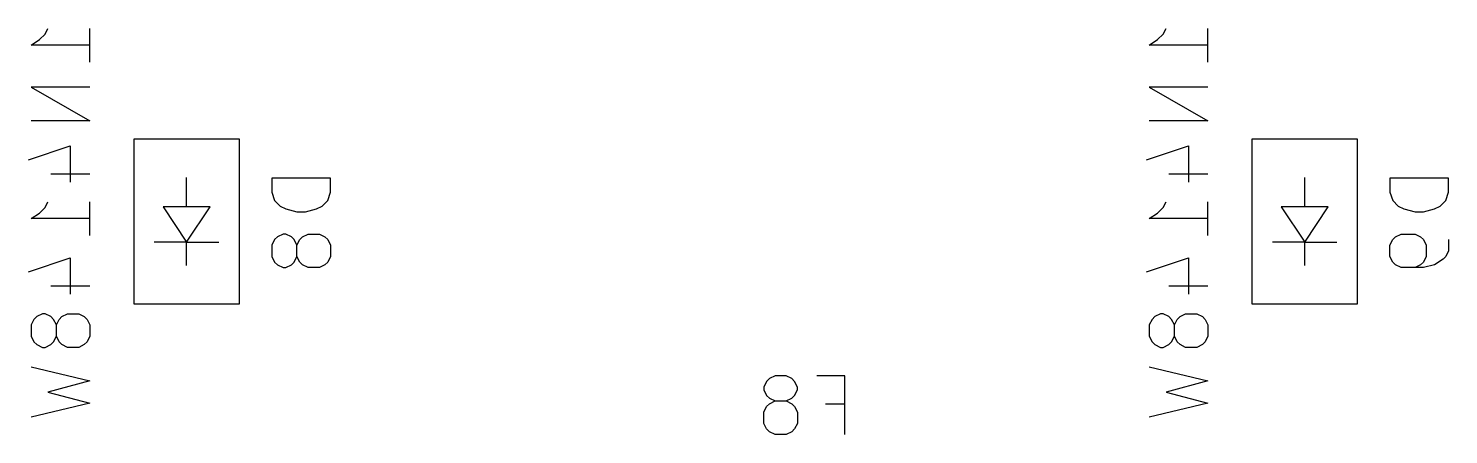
# Model space of a CAD drawing. Extents: x -23 to 352, y -104 to 38.
# Drawn here: x 167.73 to 191.93, y -3.63 to 3.29 of the extents above; entities that cross this region are included whole.
import ezdxf

# ---------------------------------------------------------------- set-up
doc = ezdxf.new("R2010")
doc.units = 0
doc.layers.add('BLACK', color=7, linetype='CONTINUOUS')

msp = doc.modelspace()

# ---------------------------------------------------------------- linework, layer by layer
at = {"layer": 'BLACK', "linetype": 'CONTINUOUS'}
for p, q in [((167.92, 3.09524), (168.015, 3.19048)), ((168.015, 3.19048), (168.063, 3.28571)), ((168.777, 2.71428), (168.777, 3.28571)), ((186.97, 3.09524), (187.065, 3.19048)), ((187.065, 3.19048), (187.113, 3.28571)), ((187.827, 2.71428), (187.827, 3.28571)), ((167.777, 3), (167.92, 3.09524)), ((168.777, 3), (167.777, 3)), ((186.827, 3), (186.97, 3.09524)), ((187.827, 3), (186.827, 3)), ((168.777, 2.28571), (167.777, 2.28571)), ((167.777, 2.28571), (168.777, 1.71428)), ((187.827, 2.28571), (186.827, 2.28571)), ((186.827, 2.28571), (187.827, 1.71428)), ((168.777, 1.71428), (167.777, 1.71428)), ((187.827, 1.71428), (186.827, 1.71428)), ((167.73, 1.04762), (168.444, 1.28571)), ((168.444, 1.28571), (168.444, 0.66667)), ((169.525, 1.4), (169.525, -1.4)), ((171.325, 1.4), (169.525, 1.4)), ((171.325, -1.4), (171.325, 1.4)), ((186.78, 1.04762), (187.494, 1.28571)), ((187.494, 1.28571), (187.494, 0.66667)), ((190.375, 1.4), (188.575, 1.4)), ((188.575, 1.4), (188.575, -1.4)), ((190.375, -1.4), (190.375, 1.4)), ((168.111, 0.80952), (168.777, 0.80952)), ((170.425, 0.25), (170.425, 0.75)), ((172.877, 0.73809), (171.877, 0.73809)), ((171.877, 0.73809), (171.877, 0.5)), ((172.877, 0.5), (172.877, 0.73809)), ((187.161, 0.80952), (187.827, 0.80952)), ((189.475, 0.25), (189.475, 0.75)), ((191.927, 0.73809), (190.927, 0.73809)), ((190.927, 0.73809), (190.927, 0.5)), ((191.927, 0.5), (191.927, 0.73809)), ((171.877, 0.5), (171.925, 0.35714)), ((172.83, 0.35714), (172.877, 0.5)), ((190.927, 0.5), (190.975, 0.35714)), ((191.88, 0.35714), (191.927, 0.5)), ((168.015, 0.2381), (168.063, 0.33333)), ((168.777, -0.2381), (168.777, 0.33333)), ((170.825, 0.25), (170.025, 0.25)), ((170.025, 0.25), (170.425, -0.35)), ((170.425, -0.35), (170.825, 0.25)), ((171.925, 0.35714), (172.02, 0.2619)), ((172.02, 0.2619), (172.115, 0.21429)), ((172.639, 0.21429), (172.735, 0.2619)), ((172.735, 0.2619), (172.83, 0.35714)), ((187.065, 0.2381), (187.113, 0.33333)), ((187.827, -0.2381), (187.827, 0.33333)), ((189.875, 0.25), (189.075, 0.25)), ((189.075, 0.25), (189.475, -0.35)), ((189.475, -0.35), (189.875, 0.25)), ((190.975, 0.35714), (191.07, 0.2619)), ((191.07, 0.2619), (191.165, 0.21429)), ((191.689, 0.21429), (191.785, 0.2619)), ((191.785, 0.2619), (191.88, 0.35714)), ((167.777, 0.04762), (167.92, 0.14286)), ((168.777, 0.04762), (167.777, 0.04762)), ((167.92, 0.14286), (168.015, 0.2381)), ((172.115, 0.21429), (172.306, 0.16667)), ((172.306, 0.16667), (172.449, 0.16667)), ((172.449, 0.16667), (172.639, 0.21429)), ((186.827, 0.04762), (186.97, 0.14286)), ((187.827, 0.04762), (186.827, 0.04762)), ((186.97, 0.14286), (187.065, 0.2381)), ((191.165, 0.21429), (191.356, 0.16667)), ((191.356, 0.16667), (191.499, 0.16667)), ((191.499, 0.16667), (191.689, 0.21429)), ((172.068, -0.21429), (171.973, -0.2619)), ((172.115, -0.21429), (172.068, -0.21429)), ((172.211, -0.2619), (172.115, -0.21429)), ((172.401, -0.2619), (172.496, -0.21429)), ((172.496, -0.21429), (172.687, -0.21429)), ((172.687, -0.21429), (172.782, -0.2619)), ((191.023, -0.2619), (191.118, -0.21429)), ((191.118, -0.21429), (191.356, -0.21429)), ((191.356, -0.21429), (191.451, -0.2619)), ((170.425, -0.35), (169.875, -0.35)), ((170.425, -0.35), (170.975, -0.35)), ((170.425, -0.75), (170.425, -0.35)), ((171.925, -0.30952), (171.877, -0.40476)), ((171.877, -0.40476), (171.877, -0.59524)), ((171.973, -0.2619), (171.925, -0.30952)), ((172.258, -0.30952), (172.211, -0.2619)), ((172.306, -0.40476), (172.258, -0.30952)), ((172.306, -0.40476), (172.354, -0.30952)), ((172.306, -0.59524), (172.306, -0.40476)), ((172.354, -0.30952), (172.401, -0.2619)), ((172.782, -0.2619), (172.83, -0.30952)), ((172.83, -0.30952), (172.877, -0.40476)), ((172.877, -0.40476), (172.877, -0.59524)), ((189.475, -0.35), (188.925, -0.35)), ((189.475, -0.75), (189.475, -0.35)), ((189.475, -0.35), (190.025, -0.35)), ((190.927, -0.40476), (190.975, -0.30952)), ((190.927, -0.59524), (190.927, -0.40476)), ((190.975, -0.30952), (191.023, -0.2619)), ((191.451, -0.2619), (191.499, -0.30952)), ((191.499, -0.30952), (191.546, -0.40476)), ((191.546, -0.40476), (191.546, -0.59524)), ((191.927, -0.30952), (191.927, -0.5)), ((167.73, -0.85714), (168.444, -0.61905)), ((168.444, -0.61905), (168.444, -1.23809)), ((171.877, -0.59524), (171.925, -0.69048)), ((171.925, -0.69048), (171.973, -0.73809)), ((172.211, -0.73809), (172.258, -0.69048)), ((172.258, -0.69048), (172.306, -0.59524)), ((172.354, -0.69048), (172.306, -0.59524)), ((172.401, -0.73809), (172.354, -0.69048)), ((172.83, -0.69048), (172.782, -0.73809)), ((172.877, -0.59524), (172.83, -0.69048)), ((186.78, -0.85714), (187.494, -0.61905)), ((187.494, -0.61905), (187.494, -1.23809)), ((190.975, -0.69048), (190.927, -0.59524)), ((191.023, -0.73809), (190.975, -0.69048)), ((191.499, -0.69048), (191.451, -0.73809)), ((191.546, -0.59524), (191.499, -0.69048)), ((191.832, -0.64286), (191.689, -0.73809)), ((191.88, -0.59524), (191.832, -0.64286)), ((191.927, -0.5), (191.88, -0.59524)), ((171.973, -0.73809), (172.068, -0.78571)), ((172.068, -0.78571), (172.115, -0.78571)), ((172.115, -0.78571), (172.211, -0.73809)), ((172.496, -0.78571), (172.401, -0.73809)), ((172.687, -0.78571), (172.496, -0.78571)), ((172.782, -0.73809), (172.687, -0.78571)), ((191.118, -0.78571), (191.023, -0.73809)), ((191.499, -0.78571), (191.118, -0.78571)), ((191.451, -0.73809), (191.356, -0.78571)), ((191.689, -0.73809), (191.499, -0.78571)), ((168.111, -1.09524), (168.777, -1.09524)), ((187.161, -1.09524), (187.827, -1.09524)), ((169.525, -1.4), (171.325, -1.4)), ((188.575, -1.4), (190.375, -1.4)), ((167.825, -1.66667), (167.777, -1.7619)), ((167.873, -1.61905), (167.825, -1.66667)), ((167.968, -1.57143), (167.873, -1.61905)), ((168.015, -1.57143), (167.968, -1.57143)), ((168.111, -1.61905), (168.015, -1.57143)), ((168.158, -1.66667), (168.111, -1.61905)), ((168.206, -1.7619), (168.158, -1.66667)), ((168.206, -1.7619), (168.254, -1.66667)), ((168.254, -1.66667), (168.301, -1.61905)), ((168.301, -1.61905), (168.396, -1.57143)), ((168.396, -1.57143), (168.587, -1.57143)), ((168.587, -1.57143), (168.682, -1.61905)), ((168.682, -1.61905), (168.73, -1.66667)), ((168.73, -1.66667), (168.777, -1.7619)), ((186.875, -1.66667), (186.827, -1.7619)), ((186.923, -1.61905), (186.875, -1.66667)), ((187.018, -1.57143), (186.923, -1.61905)), ((187.065, -1.57143), (187.018, -1.57143)), ((187.161, -1.61905), (187.065, -1.57143)), ((187.208, -1.66667), (187.161, -1.61905)), ((187.256, -1.7619), (187.208, -1.66667)), ((187.256, -1.7619), (187.304, -1.66667)), ((187.304, -1.66667), (187.351, -1.61905)), ((187.351, -1.61905), (187.446, -1.57143)), ((187.446, -1.57143), (187.637, -1.57143)), ((187.637, -1.57143), (187.732, -1.61905)), ((187.732, -1.61905), (187.78, -1.66667)), ((187.78, -1.66667), (187.827, -1.7619)), ((167.777, -1.7619), (167.777, -1.95238)), ((168.206, -1.95238), (168.206, -1.7619)), ((168.777, -1.7619), (168.777, -1.95238)), ((186.827, -1.7619), (186.827, -1.95238)), ((187.256, -1.95238), (187.256, -1.7619)), ((187.827, -1.7619), (187.827, -1.95238)), ((167.777, -1.95238), (167.825, -2.04762)), ((167.825, -2.04762), (167.873, -2.09524)), ((167.873, -2.09524), (167.968, -2.14286)), ((167.968, -2.14286), (168.015, -2.14286)), ((168.015, -2.14286), (168.111, -2.09524)), ((168.111, -2.09524), (168.158, -2.04762)), ((168.158, -2.04762), (168.206, -1.95238)), ((168.254, -2.04762), (168.206, -1.95238)), ((168.301, -2.09524), (168.254, -2.04762)), ((168.396, -2.14286), (168.301, -2.09524)), ((168.587, -2.14286), (168.396, -2.14286)), ((168.682, -2.09524), (168.587, -2.14286)), ((168.73, -2.04762), (168.682, -2.09524)), ((168.777, -1.95238), (168.73, -2.04762)), ((186.827, -1.95238), (186.875, -2.04762)), ((186.875, -2.04762), (186.923, -2.09524)), ((186.923, -2.09524), (187.018, -2.14286)), ((187.018, -2.14286), (187.065, -2.14286)), ((187.065, -2.14286), (187.161, -2.09524)), ((187.161, -2.09524), (187.208, -2.04762)), ((187.208, -2.04762), (187.256, -1.95238)), ((187.304, -2.04762), (187.256, -1.95238)), ((187.351, -2.09524), (187.304, -2.04762)), ((187.446, -2.14286), (187.351, -2.09524)), ((187.637, -2.14286), (187.446, -2.14286)), ((187.732, -2.09524), (187.637, -2.14286)), ((187.78, -2.04762), (187.732, -2.09524)), ((187.827, -1.95238), (187.78, -2.04762)), ((167.777, -2.47619), (168.777, -2.71428)), ((180.451, -2.62738), (180.356, -2.675)), ((180.642, -2.62738), (180.451, -2.62738)), ((180.737, -2.675), (180.642, -2.62738)), ((181.642, -2.62738), (181.165, -2.62738)), ((181.642, -3.62738), (181.642, -2.62738)), ((186.827, -2.47619), (187.827, -2.71428)), ((168.777, -2.71428), (168.063, -2.90476)), ((180.308, -2.72262), (180.261, -2.81786)), ((180.261, -2.81786), (180.261, -2.86548)), ((180.261, -2.86548), (180.308, -2.96071)), ((180.356, -2.675), (180.308, -2.72262)), ((180.785, -2.72262), (180.737, -2.675)), ((180.832, -2.81786), (180.785, -2.72262)), ((180.785, -2.96071), (180.832, -2.86548)), ((180.832, -2.86548), (180.832, -2.81786)), ((187.827, -2.71428), (187.113, -2.90476)), ((168.777, -3.09524), (167.777, -3.33333)), ((168.063, -2.90476), (168.777, -3.09524)), ((180.308, -2.96071), (180.356, -3.00833)), ((180.308, -3.15119), (180.356, -3.10357)), ((180.356, -3.00833), (180.451, -3.05595)), ((180.356, -3.10357), (180.451, -3.05595)), ((180.451, -3.05595), (180.642, -3.05595)), ((180.642, -3.05595), (180.737, -3.00833)), ((180.642, -3.05595), (180.737, -3.10357)), ((180.737, -3.00833), (180.785, -2.96071)), ((180.737, -3.10357), (180.785, -3.15119)), ((181.308, -3.10357), (181.642, -3.10357)), ((187.827, -3.09524), (186.827, -3.33333)), ((187.113, -2.90476), (187.827, -3.09524)), ((180.261, -3.24643), (180.308, -3.15119)), ((180.261, -3.4369), (180.261, -3.24643)), ((180.785, -3.15119), (180.832, -3.24643)), ((180.832, -3.24643), (180.832, -3.4369)), ((180.308, -3.53214), (180.261, -3.4369)), ((180.356, -3.57976), (180.308, -3.53214)), ((180.451, -3.62738), (180.356, -3.57976)), ((180.642, -3.62738), (180.451, -3.62738)), ((180.737, -3.57976), (180.642, -3.62738)), ((180.785, -3.53214), (180.737, -3.57976)), ((180.832, -3.4369), (180.785, -3.53214))]:
    msp.add_line(p, q, dxfattribs=at)

doc.saveas('drawing.dxf')
